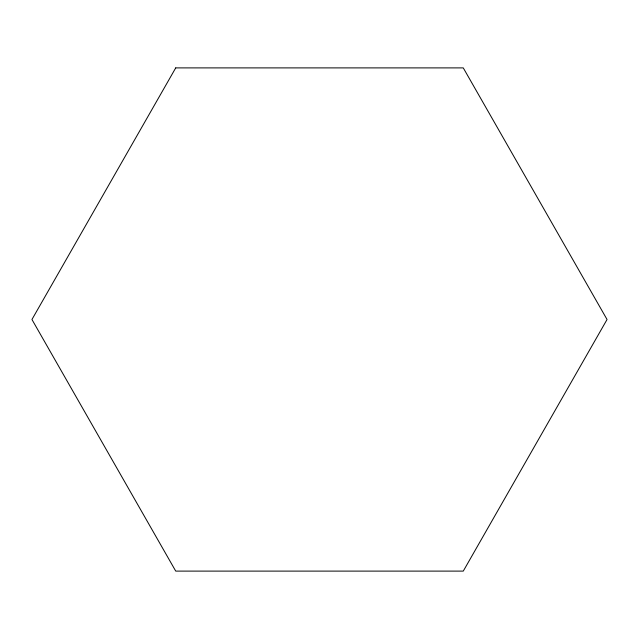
<?xml version="1.0" encoding="UTF-8"?>
<svg xmlns="http://www.w3.org/2000/svg" width="639" height="639" viewBox="0 0 639 639"><rect width="100%" height="100%" fill="white"/><g stroke="black" fill="none" stroke-linecap="round" stroke-linejoin="round"><path stroke-width="0.96" d="M175.725 67.894L31.95 319.5L175.725 571.106L463.275 571.106L607.05 319.5L463.275 67.894L175.725 67.894"/></g></svg>
